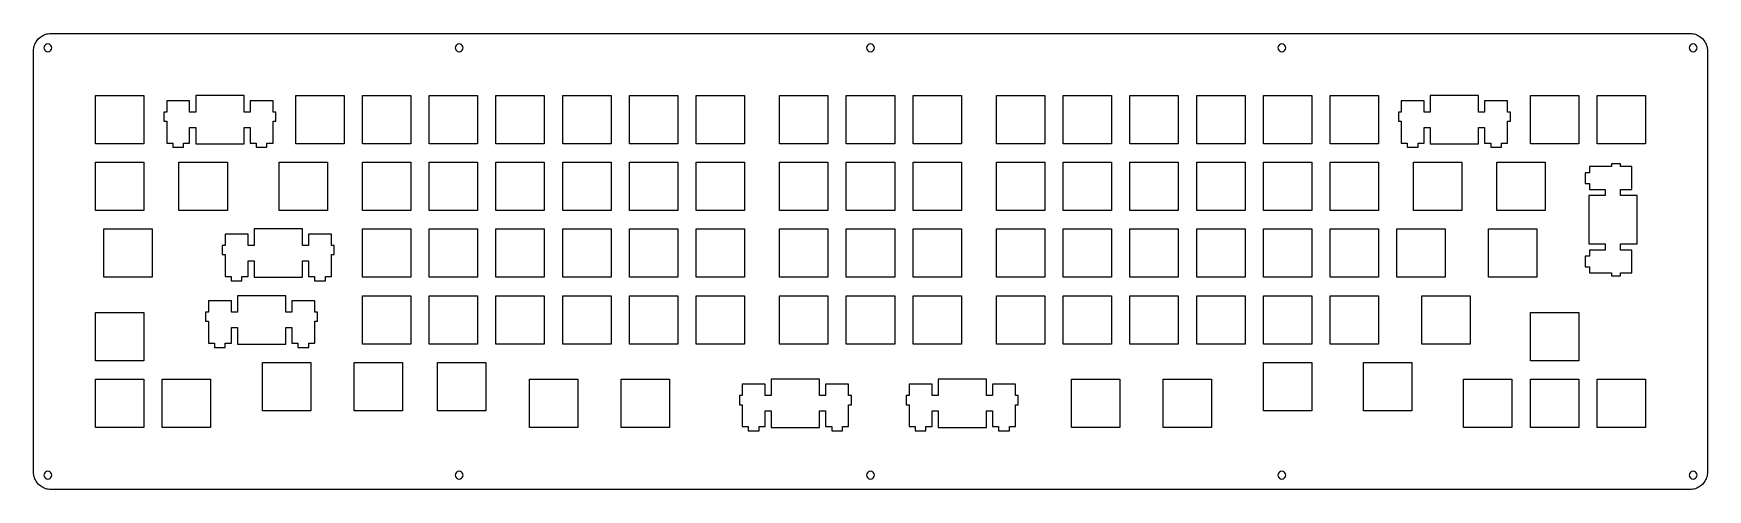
# Model space of a CAD drawing. Extents: x 0 to 478, y 0 to 130.
import ezdxf

# ---------------------------------------------------------------- set-up
doc = ezdxf.new("R2010")
doc.units = 0
doc.layers.get('0').update_dxf_attribs({"linetype": 'CONTINUOUS'})

msp = doc.modelspace()

# ---------------------------------------------------------------- linework, layer by layer
at = {"color": 0}
for p, q in [((1.55994, 128.968), (1.84795, 129.235)), ((1.84795, 129.235), (2.15663, 129.478)), ((2.15663, 129.478), (2.48185, 129.697)), ((2.48185, 129.697), (2.82498, 129.889)), ((2.82498, 129.889), (3.18189, 130.052)), ((3.18189, 130.052), (3.54983, 130.189)), ((3.54983, 130.189), (3.9274, 130.295)), ((3.9274, 130.295), (4.3119, 130.371)), ((4.3119, 130.371), (4.70186, 130.418)), ((4.70186, 130.418), (5.09598, 130.433)), ((5.09598, 130.433), (472.973, 130.433)), ((472.973, 130.433), (473.364, 130.418)), ((473.364, 130.418), (473.752, 130.371)), ((473.752, 130.371), (474.14, 130.295)), ((474.14, 130.295), (474.518, 130.189)), ((474.518, 130.189), (474.885, 130.052)), ((474.885, 130.052), (475.241, 129.889)), ((475.241, 129.889), (475.583, 129.697)), ((475.583, 129.697), (475.911, 129.478)), ((475.911, 129.478), (476.218, 129.235)), ((476.218, 129.235), (476.508, 128.968)), ((0.09508, 125.432), (0.11024, 125.826)), ((0.09508, 5.21864), (0.09508, 125.432)), ((0.11024, 125.826), (0.1571, 126.216)), ((0.1571, 126.216), (0.23289, 126.6)), ((0.23289, 126.6), (0.339, 126.978)), ((0.339, 126.978), (0.47542, 127.346)), ((0.47542, 127.346), (0.63941, 127.703)), ((0.63941, 127.703), (0.83096, 128.046)), ((0.83096, 128.046), (1.05006, 128.371)), ((1.05006, 128.371), (1.2926, 128.68)), ((1.2926, 128.68), (1.55994, 128.968)), ((3.14882, 126.672), (3.09507, 126.333)), ((3.09507, 126.333), (3.14882, 125.993)), ((3.30591, 126.979), (3.14882, 126.672)), ((3.14882, 125.993), (3.30591, 125.687)), ((3.54845, 127.222), (3.30591, 126.979)), ((3.30591, 125.687), (3.54845, 125.443)), ((3.85576, 127.379), (3.54845, 127.222)), ((3.54845, 125.443), (3.85576, 125.286)), ((4.19474, 127.433), (3.85576, 127.379)), ((3.85576, 125.286), (4.19474, 125.233)), ((4.53513, 127.379), (4.19474, 127.433)), ((4.19474, 125.233), (4.53513, 125.286)), ((4.84106, 127.222), (4.53513, 127.379)), ((4.53513, 125.286), (4.84106, 125.443)), ((5.08497, 126.979), (4.84106, 127.222)), ((4.84106, 125.443), (5.08497, 125.687)), ((5.24207, 126.672), (5.08497, 126.979)), ((5.08497, 125.687), (5.24207, 125.993)), ((5.29442, 126.333), (5.24207, 126.672)), ((5.24207, 125.993), (5.29442, 126.333)), ((120.567, 126.672), (120.515, 126.331)), ((120.515, 126.331), (120.567, 125.993)), ((120.724, 126.979), (120.567, 126.672)), ((120.567, 125.993), (120.724, 125.687)), ((120.967, 127.222), (120.724, 126.979)), ((120.724, 125.687), (120.967, 125.443)), ((121.274, 127.379), (120.967, 127.222)), ((120.967, 125.443), (121.274, 125.286)), ((121.614, 127.433), (121.274, 127.379)), ((121.274, 125.286), (121.614, 125.232)), ((121.954, 127.379), (121.614, 127.433)), ((121.614, 125.232), (121.954, 125.286)), ((122.261, 127.222), (121.954, 127.379)), ((121.954, 125.286), (122.261, 125.443)), ((122.503, 126.979), (122.261, 127.222)), ((122.261, 125.443), (122.503, 125.687)), ((122.66, 126.672), (122.503, 126.979)), ((122.503, 125.687), (122.66, 125.993)), ((122.714, 126.331), (122.66, 126.672)), ((122.66, 125.993), (122.714, 126.331)), ((237.986, 126.672), (237.933, 126.331)), ((237.933, 126.331), (237.986, 125.993)), ((238.143, 126.979), (237.986, 126.672)), ((237.986, 125.993), (238.143, 125.687)), ((238.387, 127.222), (238.143, 126.979)), ((238.143, 125.687), (238.387, 125.443)), ((238.694, 127.379), (238.387, 127.222)), ((238.387, 125.443), (238.694, 125.286)), ((239.033, 127.433), (238.694, 127.379)), ((238.694, 125.286), (239.033, 125.232)), ((239.372, 127.379), (239.033, 127.433)), ((239.033, 125.232), (239.372, 125.286)), ((239.679, 127.222), (239.372, 127.379)), ((239.372, 125.286), (239.679, 125.443)), ((239.922, 126.979), (239.679, 127.222)), ((239.679, 125.443), (239.922, 125.687)), ((240.079, 126.672), (239.922, 126.979)), ((239.922, 125.687), (240.079, 125.993)), ((240.134, 126.331), (240.079, 126.672)), ((240.079, 125.993), (240.134, 126.331)), ((355.406, 126.672), (355.353, 126.331)), ((355.353, 126.331), (355.406, 125.993)), ((355.561, 126.979), (355.406, 126.672)), ((355.406, 125.993), (355.561, 125.687)), ((355.805, 127.222), (355.561, 126.979)), ((355.561, 125.687), (355.805, 125.443)), ((356.112, 127.379), (355.805, 127.222)), ((355.805, 125.443), (356.112, 125.286)), ((356.454, 127.433), (356.112, 127.379)), ((356.112, 125.286), (356.454, 125.232)), ((356.792, 127.379), (356.454, 127.433)), ((356.454, 125.232), (356.792, 125.286)), ((357.099, 127.222), (356.792, 127.379)), ((356.792, 125.286), (357.099, 125.443)), ((357.343, 126.979), (357.099, 127.222)), ((357.099, 125.443), (357.343, 125.687)), ((357.498, 126.672), (357.343, 126.979)), ((357.343, 125.687), (357.498, 125.993)), ((357.554, 126.331), (357.498, 126.672)), ((357.498, 125.993), (357.554, 126.331)), ((472.825, 126.672), (472.772, 126.331)), ((472.772, 126.331), (472.825, 125.993)), ((472.98, 126.979), (472.825, 126.672)), ((472.825, 125.993), (472.98, 125.687)), ((473.223, 127.222), (472.98, 126.979)), ((472.98, 125.687), (473.223, 125.443)), ((473.53, 127.379), (473.223, 127.222)), ((473.223, 125.443), (473.53, 125.286)), ((473.872, 127.433), (473.53, 127.379)), ((473.53, 125.286), (473.872, 125.232)), ((474.211, 127.379), (473.872, 127.433)), ((473.872, 125.232), (474.211, 125.286)), ((474.518, 127.222), (474.211, 127.379)), ((474.211, 125.286), (474.518, 125.443)), ((474.761, 126.979), (474.518, 127.222)), ((474.518, 125.443), (474.761, 125.687)), ((474.916, 126.672), (474.761, 126.979)), ((474.761, 125.687), (474.916, 125.993)), ((474.973, 126.331), (474.916, 126.672)), ((474.916, 125.993), (474.973, 126.331)), ((476.508, 128.968), (476.772, 128.68)), ((476.772, 128.68), (477.016, 128.371)), ((477.016, 128.371), (477.234, 128.046)), ((477.234, 128.046), (477.428, 127.703)), ((477.428, 127.703), (477.591, 127.346)), ((477.591, 127.346), (477.725, 126.978)), ((477.725, 126.978), (477.83, 126.6)), ((477.83, 126.6), (477.908, 126.216)), ((477.908, 126.216), (477.957, 125.826)), ((477.957, 125.826), (477.972, 125.432)), ((477.972, 125.432), (477.972, 5.21864)), ((17.8208, 112.707), (31.6205, 112.707)), ((17.8208, 98.9072), (17.8208, 112.707)), ((31.6205, 112.707), (31.6205, 98.9072)), ((44.6705, 111.236), (38.1208, 111.236)), ((38.1208, 111.236), (38.1208, 108.008)), ((44.6705, 108.008), (44.6705, 111.236)), ((46.3959, 112.707), (46.3959, 108.008)), ((60.1941, 112.707), (46.3959, 112.707)), ((60.1941, 108.008), (60.1941, 112.707)), ((68.4706, 111.236), (61.9206, 111.236)), ((61.9206, 111.236), (61.9206, 108.008)), ((68.4706, 108.008), (68.4706, 111.236)), ((74.9709, 112.707), (88.7705, 112.707)), ((74.9709, 98.9072), (74.9709, 112.707)), ((88.7705, 112.707), (88.7705, 98.9072)), ((94.0209, 112.707), (107.821, 112.707)), ((94.0209, 98.9072), (94.0209, 112.707)), ((107.821, 112.707), (107.821, 98.9072)), ((113.071, 112.707), (126.871, 112.707)), ((113.071, 98.9072), (113.071, 112.707)), ((126.871, 112.707), (126.871, 98.9072)), ((132.121, 112.707), (145.921, 112.707)), ((132.121, 98.9072), (132.121, 112.707)), ((145.921, 112.707), (145.921, 98.9072)), ((151.171, 112.707), (164.971, 112.707)), ((151.171, 98.9072), (151.171, 112.707)), ((164.971, 112.707), (164.971, 98.9072)), ((170.221, 112.707), (184.021, 112.707)), ((170.221, 98.9072), (170.221, 112.707)), ((184.021, 112.707), (184.021, 98.9072)), ((189.271, 112.707), (203.071, 112.707)), ((189.271, 98.9072), (189.271, 112.707)), ((203.071, 112.707), (203.071, 98.9072)), ((213.082, 112.707), (226.883, 112.707)), ((213.082, 98.9072), (213.082, 112.707)), ((226.883, 112.707), (226.883, 98.9072)), ((232.132, 112.707), (245.933, 112.707)), ((232.132, 98.9072), (232.132, 112.707)), ((245.933, 112.707), (245.933, 98.9072)), ((251.182, 112.707), (264.983, 112.707)), ((251.182, 98.9072), (251.182, 112.707)), ((264.983, 112.707), (264.983, 98.9072)), ((274.996, 112.707), (288.796, 112.707)), ((274.996, 98.9072), (274.996, 112.707)), ((288.796, 112.707), (288.796, 98.9072)), ((294.046, 112.707), (307.846, 112.707)), ((294.046, 98.9072), (294.046, 112.707)), ((307.846, 112.707), (307.846, 98.9072)), ((313.096, 112.707), (326.896, 112.707)), ((313.096, 98.9072), (313.096, 112.707)), ((326.896, 112.707), (326.896, 98.9072)), ((332.146, 112.707), (345.946, 112.707)), ((332.146, 98.9072), (332.146, 112.707)), ((345.946, 112.707), (345.946, 98.9072)), ((351.196, 112.707), (364.994, 112.707)), ((351.196, 98.9072), (351.196, 112.707)), ((364.994, 112.707), (364.994, 98.9072)), ((370.247, 112.707), (384.044, 112.707)), ((370.247, 98.9072), (370.247, 112.707)), ((384.044, 112.707), (384.044, 98.9072)), ((397.097, 111.236), (390.546, 111.236)), ((390.546, 111.236), (390.546, 108.008)), ((397.097, 108.008), (397.097, 111.236)), ((398.822, 112.707), (398.822, 108.008)), ((412.619, 112.707), (398.822, 112.707)), ((412.619, 108.008), (412.619, 112.707)), ((420.896, 111.236), (414.345, 111.236)), ((414.345, 111.236), (414.345, 108.008)), ((420.896, 108.008), (420.896, 111.236)), ((427.397, 112.707), (441.194, 112.707)), ((427.397, 98.9072), (427.397, 112.707)), ((441.194, 112.707), (441.194, 98.9072)), ((446.447, 112.707), (460.244, 112.707)), ((446.447, 98.9072), (446.447, 112.707)), ((460.244, 112.707), (460.244, 98.9072)), ((38.1208, 108.008), (37.2953, 108.008)), ((37.2953, 108.008), (37.2953, 105.408)), ((37.2953, 105.408), (38.1208, 105.408)), ((38.1208, 105.408), (38.1208, 99.1376)), ((46.3959, 108.008), (44.6705, 108.008)), ((61.9206, 108.008), (60.1941, 108.008)), ((69.2961, 108.008), (68.4706, 108.008)), ((68.4706, 99.1376), (68.4706, 105.408)), ((68.4706, 105.408), (69.2961, 105.408)), ((69.2961, 105.408), (69.2961, 108.008)), ((390.546, 108.008), (389.721, 108.008)), ((389.721, 108.008), (389.721, 105.408)), ((389.721, 105.408), (390.546, 105.408)), ((390.546, 105.408), (390.546, 99.1376)), ((398.822, 108.008), (397.097, 108.008)), ((414.345, 108.008), (412.619, 108.008)), ((421.721, 108.008), (420.896, 108.008)), ((420.896, 99.1376), (420.896, 105.408)), ((420.896, 105.408), (421.721, 105.408)), ((421.721, 105.408), (421.721, 108.008)), ((44.6705, 99.1376), (44.6705, 103.608)), ((44.6705, 103.608), (46.3959, 103.608)), ((46.3959, 103.608), (46.3959, 98.9072)), ((60.1941, 98.9072), (60.1941, 103.608)), ((60.1941, 103.608), (61.9206, 103.608)), ((61.9206, 103.608), (61.9206, 99.1376)), ((397.097, 99.1376), (397.097, 103.608)), ((397.097, 103.608), (398.822, 103.608)), ((398.822, 103.608), (398.822, 98.9072)), ((412.619, 98.9072), (412.619, 103.608)), ((412.619, 103.608), (414.345, 103.608)), ((414.345, 103.608), (414.345, 99.1376)), ((31.6205, 98.9072), (17.8208, 98.9072)), ((38.1208, 99.1376), (39.8459, 99.1376)), ((39.8459, 99.1376), (39.8459, 97.9371)), ((39.8459, 97.9371), (42.9451, 97.9371)), ((42.9451, 97.9371), (42.9451, 99.1376)), ((42.9451, 99.1376), (44.6705, 99.1376)), ((46.3959, 98.9072), (60.1941, 98.9072)), ((61.9206, 99.1376), (63.6461, 99.1376)), ((63.6461, 99.1376), (63.6461, 97.9371)), ((63.6461, 97.9371), (66.7452, 97.9371)), ((66.7452, 97.9371), (66.7452, 99.1376)), ((66.7452, 99.1376), (68.4706, 99.1376)), ((88.7705, 98.9072), (74.9709, 98.9072)), ((107.821, 98.9072), (94.0209, 98.9072)), ((126.871, 98.9072), (113.071, 98.9072)), ((145.921, 98.9072), (132.121, 98.9072)), ((164.971, 98.9072), (151.171, 98.9072)), ((184.021, 98.9072), (170.221, 98.9072)), ((203.071, 98.9072), (189.271, 98.9072)), ((226.883, 98.9072), (213.082, 98.9072)), ((245.933, 98.9072), (232.132, 98.9072)), ((264.983, 98.9072), (251.182, 98.9072)), ((288.796, 98.9072), (274.996, 98.9072)), ((307.846, 98.9072), (294.046, 98.9072)), ((326.896, 98.9072), (313.096, 98.9072)), ((345.946, 98.9072), (332.146, 98.9072)), ((364.994, 98.9072), (351.196, 98.9072)), ((384.044, 98.9072), (370.247, 98.9072)), ((390.546, 99.1376), (392.271, 99.1376)), ((392.271, 99.1376), (392.271, 97.9371)), ((392.271, 97.9371), (395.369, 97.9371)), ((395.369, 97.9371), (395.369, 99.1376)), ((395.369, 99.1376), (397.097, 99.1376)), ((398.822, 98.9072), (412.619, 98.9072)), ((414.345, 99.1376), (416.07, 99.1376)), ((416.07, 99.1376), (416.07, 97.9371)), ((416.07, 97.9371), (419.171, 97.9371)), ((419.171, 97.9371), (419.171, 99.1376)), ((419.171, 99.1376), (420.896, 99.1376)), ((441.194, 98.9072), (427.397, 98.9072)), ((460.244, 98.9072), (446.447, 98.9072)), ((17.8208, 93.6569), (31.6205, 93.6569)), ((17.8208, 79.8587), (17.8208, 93.6569)), ((31.6205, 93.6569), (31.6205, 79.8587)), ((41.632, 93.6569), (55.433, 93.6569)), ((41.632, 79.8587), (41.632, 93.6569)), ((55.433, 93.6569), (55.433, 79.8587)), ((70.207, 93.6569), (84.008, 93.6569)), ((70.207, 79.8587), (70.207, 93.6569)), ((84.008, 93.6569), (84.008, 79.8587)), ((94.0209, 93.6569), (107.821, 93.6569)), ((94.0209, 79.8587), (94.0209, 93.6569)), ((107.821, 93.6569), (107.821, 79.8587)), ((113.071, 93.6569), (126.871, 93.6569)), ((113.071, 79.8587), (113.071, 93.6569)), ((126.871, 93.6569), (126.871, 79.8587)), ((132.121, 93.6569), (145.921, 93.6569)), ((132.121, 79.8587), (132.121, 93.6569)), ((145.921, 93.6569), (145.921, 79.8587)), ((151.171, 93.6569), (164.971, 93.6569)), ((151.171, 79.8587), (151.171, 93.6569)), ((164.971, 93.6569), (164.971, 79.8587)), ((170.221, 93.6569), (184.021, 93.6569)), ((170.221, 79.8587), (170.221, 93.6569)), ((184.021, 93.6569), (184.021, 79.8587)), ((189.271, 93.6569), (203.071, 93.6569)), ((189.271, 79.8587), (189.271, 93.6569)), ((203.071, 93.6569), (203.071, 79.8587)), ((213.082, 93.6569), (226.883, 93.6569)), ((213.082, 79.8587), (213.082, 93.6569)), ((226.883, 93.6569), (226.883, 79.8587)), ((232.132, 93.6569), (245.933, 93.6569)), ((232.132, 79.8587), (232.132, 93.6569)), ((245.933, 93.6569), (245.933, 79.8587)), ((251.182, 93.6569), (264.983, 93.6569)), ((251.182, 79.8587), (251.182, 93.6569)), ((264.983, 93.6569), (264.983, 79.8587)), ((274.996, 93.6569), (288.796, 93.6569)), ((274.996, 79.8587), (274.996, 93.6569)), ((288.796, 93.6569), (288.796, 79.8587)), ((294.046, 93.6569), (307.846, 93.6569)), ((294.046, 79.8587), (294.046, 93.6569)), ((307.846, 93.6569), (307.846, 79.8587)), ((313.096, 93.6569), (326.896, 93.6569)), ((313.096, 79.8587), (313.096, 93.6569)), ((326.896, 93.6569), (326.896, 79.8587)), ((332.146, 93.6569), (345.946, 93.6569)), ((332.146, 79.8587), (332.146, 93.6569)), ((345.946, 93.6569), (345.946, 79.8587)), ((351.196, 93.6569), (364.994, 93.6569)), ((351.196, 79.8587), (351.196, 93.6569)), ((364.994, 93.6569), (364.994, 79.8587)), ((370.247, 93.6569), (384.044, 93.6569)), ((370.247, 79.8587), (370.247, 93.6569)), ((384.044, 93.6569), (384.044, 79.8587)), ((394.056, 93.6569), (407.857, 93.6569)), ((394.056, 79.8587), (394.056, 93.6569)), ((407.857, 93.6569), (407.857, 79.8587)), ((417.872, 93.6569), (431.669, 93.6569)), ((417.872, 79.8587), (417.872, 93.6569)), ((431.669, 93.6569), (431.669, 79.8587)), ((450.564, 92.4084), (444.292, 92.4084)), ((444.292, 92.4084), (444.292, 90.6833)), ((450.564, 93.2339), (450.564, 92.4084)), ((453.164, 93.2339), (450.564, 93.2339)), ((453.164, 92.4084), (453.164, 93.2339)), ((456.392, 92.4084), (453.164, 92.4084)), ((456.392, 85.8587), (456.392, 92.4084)), ((444.292, 90.6833), (443.092, 90.6833)), ((443.092, 90.6833), (443.092, 87.5841)), ((443.092, 87.5841), (444.292, 87.5841)), ((444.292, 87.5841), (444.292, 85.8587)), ((448.765, 84.1319), (444.063, 84.1319)), ((444.063, 84.1319), (444.063, 70.3337)), ((444.292, 85.8587), (448.765, 85.8587)), ((448.765, 85.8587), (448.765, 84.1319)), ((453.164, 84.1319), (453.164, 85.8587)), ((453.164, 85.8587), (456.392, 85.8587)), ((457.863, 84.1319), (453.164, 84.1319)), ((457.863, 70.3337), (457.863, 84.1319)), ((31.6205, 79.8587), (17.8208, 79.8587)), ((55.433, 79.8587), (41.632, 79.8587)), ((84.008, 79.8587), (70.207, 79.8587)), ((107.821, 79.8587), (94.0209, 79.8587)), ((126.871, 79.8587), (113.071, 79.8587)), ((145.921, 79.8587), (132.121, 79.8587)), ((164.971, 79.8587), (151.171, 79.8587)), ((184.021, 79.8587), (170.221, 79.8587)), ((203.071, 79.8587), (189.271, 79.8587)), ((226.883, 79.8587), (213.082, 79.8587)), ((245.933, 79.8587), (232.132, 79.8587)), ((264.983, 79.8587), (251.182, 79.8587)), ((288.796, 79.8587), (274.996, 79.8587)), ((307.846, 79.8587), (294.046, 79.8587)), ((326.896, 79.8587), (313.096, 79.8587)), ((345.946, 79.8587), (332.146, 79.8587)), ((364.994, 79.8587), (351.196, 79.8587)), ((384.044, 79.8587), (370.247, 79.8587)), ((407.857, 79.8587), (394.056, 79.8587)), ((431.669, 79.8587), (417.872, 79.8587)), ((20.202, 74.6083), (34.0017, 74.6083)), ((20.202, 60.8072), (20.202, 74.6083)), ((34.0017, 74.6083), (34.0017, 60.8072)), ((61.3378, 73.1379), (54.7882, 73.1379)), ((54.7882, 73.1379), (54.7882, 69.9079)), ((61.3378, 69.9079), (61.3378, 73.1379)), ((63.0633, 74.6083), (63.0633, 69.9079)), ((76.8629, 74.6083), (63.0633, 74.6083)), ((76.8629, 69.9079), (76.8629, 74.6083)), ((85.138, 73.1379), (78.5883, 73.1379)), ((78.5883, 73.1379), (78.5883, 69.9079)), ((85.138, 69.9079), (85.138, 73.1379)), ((94.0209, 74.6083), (107.821, 74.6083)), ((94.0209, 60.8072), (94.0209, 74.6083)), ((107.821, 74.6083), (107.821, 60.8072)), ((113.071, 74.6083), (126.871, 74.6083)), ((113.071, 60.8072), (113.071, 74.6083)), ((126.871, 74.6083), (126.871, 60.8072)), ((132.121, 74.6083), (145.921, 74.6083)), ((132.121, 60.8072), (132.121, 74.6083)), ((145.921, 74.6083), (145.921, 60.8072)), ((151.171, 74.6083), (164.971, 74.6083)), ((151.171, 60.8072), (151.171, 74.6083)), ((164.971, 74.6083), (164.971, 60.8072)), ((170.221, 74.6083), (184.021, 74.6083)), ((170.221, 60.8072), (170.221, 74.6083)), ((184.021, 74.6083), (184.021, 60.8072)), ((189.271, 74.6083), (203.071, 74.6083)), ((189.271, 60.8072), (189.271, 74.6083)), ((203.071, 74.6083), (203.071, 60.8072)), ((213.082, 74.6083), (226.883, 74.6083)), ((213.082, 60.8072), (213.082, 74.6083)), ((226.883, 74.6083), (226.883, 60.8072)), ((232.132, 74.6083), (245.933, 74.6083)), ((232.132, 60.8072), (232.132, 74.6083)), ((245.933, 74.6083), (245.933, 60.8072)), ((251.182, 74.6083), (264.983, 74.6083)), ((251.182, 60.8072), (251.182, 74.6083)), ((264.983, 74.6083), (264.983, 60.8072)), ((274.996, 74.6083), (288.796, 74.6083)), ((274.996, 60.8072), (274.996, 74.6083)), ((288.796, 74.6083), (288.796, 60.8072)), ((294.046, 74.6083), (307.846, 74.6083)), ((294.046, 60.8072), (294.046, 74.6083)), ((307.846, 74.6083), (307.846, 60.8072)), ((313.096, 74.6083), (326.896, 74.6083)), ((313.096, 60.8072), (313.096, 74.6083)), ((326.896, 74.6083), (326.896, 60.8072)), ((332.146, 74.6083), (345.946, 74.6083)), ((332.146, 60.8072), (332.146, 74.6083)), ((345.946, 74.6083), (345.946, 60.8072)), ((351.196, 74.6083), (364.994, 74.6083)), ((351.196, 60.8072), (351.196, 74.6083)), ((364.994, 74.6083), (364.994, 60.8072)), ((370.247, 74.6083), (384.044, 74.6083)), ((370.247, 60.8072), (370.247, 74.6083)), ((384.044, 74.6083), (384.044, 60.8072)), ((389.297, 74.6083), (403.094, 74.6083)), ((389.297, 60.8072), (389.297, 74.6083)), ((403.094, 74.6083), (403.094, 60.8072)), ((415.488, 74.6083), (429.288, 74.6083)), ((415.488, 60.8072), (415.488, 74.6083)), ((429.288, 74.6083), (429.288, 60.8072)), ((54.7882, 69.9079), (53.9641, 69.9079)), ((53.9641, 69.9079), (53.9641, 67.3075)), ((53.9641, 67.3075), (54.7882, 67.3075)), ((54.7882, 67.3075), (54.7882, 61.0376)), ((63.0633, 69.9079), (61.3378, 69.9079)), ((78.5883, 69.9079), (76.8629, 69.9079)), ((85.9635, 69.9079), (85.138, 69.9079)), ((85.138, 61.0376), (85.138, 67.3075)), ((85.138, 67.3075), (85.9635, 67.3075)), ((85.9635, 67.3075), (85.9635, 69.9079)), ((444.063, 70.3337), (448.765, 70.3337)), ((448.765, 68.6082), (444.292, 68.6082)), ((444.292, 68.6082), (444.292, 66.8817)), ((448.765, 70.3337), (448.765, 68.6082)), ((453.164, 68.6082), (453.164, 70.3337)), ((453.164, 70.3337), (457.863, 70.3337)), ((456.392, 68.6082), (453.164, 68.6082)), ((456.392, 62.0571), (456.392, 68.6082)), ((61.3378, 61.0376), (61.3378, 65.5077)), ((61.3378, 65.5077), (63.0633, 65.5077)), ((63.0633, 65.5077), (63.0633, 60.8072)), ((76.8629, 60.8072), (76.8629, 65.5077)), ((76.8629, 65.5077), (78.5883, 65.5077)), ((78.5883, 65.5077), (78.5883, 61.0376)), ((444.292, 66.8817), (443.092, 66.8817)), ((443.092, 66.8817), (443.092, 63.784)), ((443.092, 63.784), (444.292, 63.784)), ((444.292, 63.784), (444.292, 62.0571)), ((34.0017, 60.8072), (20.202, 60.8072)), ((54.7882, 61.0376), (56.5132, 61.0376)), ((56.5132, 61.0376), (56.5132, 59.8371)), ((56.5132, 59.8371), (59.6138, 59.8371)), ((59.6138, 59.8371), (59.6138, 61.0376)), ((59.6138, 61.0376), (61.3378, 61.0376)), ((63.0633, 60.8072), (76.8629, 60.8072)), ((78.5883, 61.0376), (80.3134, 61.0376)), ((80.3134, 61.0376), (80.3134, 59.8371)), ((80.3134, 59.8371), (83.414, 59.8371)), ((83.414, 59.8371), (83.414, 61.0376)), ((83.414, 61.0376), (85.138, 61.0376)), ((107.821, 60.8072), (94.0209, 60.8072)), ((126.871, 60.8072), (113.071, 60.8072)), ((145.921, 60.8072), (132.121, 60.8072)), ((164.971, 60.8072), (151.171, 60.8072)), ((184.021, 60.8072), (170.221, 60.8072)), ((203.071, 60.8072), (189.271, 60.8072)), ((226.883, 60.8072), (213.082, 60.8072)), ((245.933, 60.8072), (232.132, 60.8072)), ((264.983, 60.8072), (251.182, 60.8072)), ((288.796, 60.8072), (274.996, 60.8072)), ((307.846, 60.8072), (294.046, 60.8072)), ((326.896, 60.8072), (313.096, 60.8072)), ((345.946, 60.8072), (332.146, 60.8072)), ((364.994, 60.8072), (351.196, 60.8072)), ((384.044, 60.8072), (370.247, 60.8072)), ((403.094, 60.8072), (389.297, 60.8072)), ((429.288, 60.8072), (415.488, 60.8072)), ((444.292, 62.0571), (450.564, 62.0571)), ((450.564, 62.0571), (450.564, 61.2331)), ((450.564, 61.2331), (453.164, 61.2331)), ((453.164, 61.2331), (453.164, 62.0571)), ((453.164, 62.0571), (456.392, 62.0571)), ((56.5767, 54.0879), (50.0271, 54.0879)), ((50.0271, 54.0879), (50.0271, 50.8579)), ((56.5767, 50.8579), (56.5767, 54.0879)), ((58.3022, 55.5583), (58.3022, 50.8579)), ((72.1018, 55.5583), (58.3022, 55.5583)), ((72.1018, 50.8579), (72.1018, 55.5583)), ((80.3769, 54.0879), (73.8269, 54.0879)), ((73.8269, 54.0879), (73.8269, 50.8579)), ((80.3769, 50.8579), (80.3769, 54.0879)), ((94.0209, 55.5583), (107.821, 55.5583)), ((94.0209, 41.7572), (94.0209, 55.5583)), ((107.821, 55.5583), (107.821, 41.7572)), ((113.071, 55.5583), (126.871, 55.5583)), ((113.071, 41.7572), (113.071, 55.5583)), ((126.871, 55.5583), (126.871, 41.7572)), ((132.121, 55.5583), (145.921, 55.5583)), ((132.121, 41.7572), (132.121, 55.5583)), ((145.921, 55.5583), (145.921, 41.7572)), ((151.171, 55.5583), (164.971, 55.5583)), ((151.171, 41.7572), (151.171, 55.5583)), ((164.971, 55.5583), (164.971, 41.7572)), ((170.221, 55.5583), (184.021, 55.5583)), ((170.221, 41.7572), (170.221, 55.5583)), ((184.021, 55.5583), (184.021, 41.7572)), ((189.271, 55.5583), (203.071, 55.5583)), ((189.271, 41.7572), (189.271, 55.5583)), ((203.071, 55.5583), (203.071, 41.7572)), ((213.082, 55.5583), (226.883, 55.5583)), ((213.082, 41.7572), (213.082, 55.5583)), ((226.883, 55.5583), (226.883, 41.7572)), ((232.132, 55.5583), (245.933, 55.5583)), ((232.132, 41.7572), (232.132, 55.5583)), ((245.933, 55.5583), (245.933, 41.7572)), ((251.182, 55.5583), (264.983, 55.5583)), ((251.182, 41.7572), (251.182, 55.5583)), ((264.983, 55.5583), (264.983, 41.7572)), ((274.996, 55.5583), (288.796, 55.5583)), ((274.996, 41.7572), (274.996, 55.5583)), ((288.796, 55.5583), (288.796, 41.7572)), ((294.046, 55.5583), (307.846, 55.5583)), ((294.046, 41.7572), (294.046, 55.5583)), ((307.846, 55.5583), (307.846, 41.7572)), ((313.096, 55.5583), (326.896, 55.5583)), ((313.096, 41.7572), (313.096, 55.5583)), ((326.896, 55.5583), (326.896, 41.7572)), ((332.146, 55.5583), (345.946, 55.5583)), ((332.146, 41.7572), (332.146, 55.5583)), ((345.946, 55.5583), (345.946, 41.7572)), ((351.196, 55.5583), (364.994, 55.5583)), ((351.196, 41.7572), (351.196, 55.5583)), ((364.994, 55.5583), (364.994, 41.7572)), ((370.247, 55.5583), (384.044, 55.5583)), ((370.247, 41.7572), (370.247, 55.5583)), ((384.044, 55.5583), (384.044, 41.7572)), ((396.438, 55.5583), (410.238, 55.5583)), ((396.438, 41.7572), (396.438, 55.5583)), ((410.238, 55.5583), (410.238, 41.7572)), ((17.8208, 50.7958), (31.6205, 50.7958)), ((17.8208, 36.9947), (17.8208, 50.7958)), ((31.6205, 50.7958), (31.6205, 36.9947)), ((50.0271, 50.8579), (49.2016, 50.8579)), ((49.2016, 50.8579), (49.2016, 48.2575)), ((49.2016, 48.2575), (50.0271, 48.2575)), ((50.0271, 48.2575), (50.0271, 41.9876)), ((58.3022, 50.8579), (56.5767, 50.8579)), ((73.8269, 50.8579), (72.1018, 50.8579)), ((81.201, 50.8579), (80.3769, 50.8579)), ((80.3769, 41.9876), (80.3769, 48.2575)), ((80.3769, 48.2575), (81.201, 48.2575)), ((81.201, 48.2575), (81.201, 50.8579)), ((427.397, 50.7958), (441.194, 50.7958)), ((427.397, 36.9947), (427.397, 50.7958)), ((441.194, 50.7958), (441.194, 36.9947)), ((56.5767, 41.9876), (56.5767, 46.4577)), ((56.5767, 46.4577), (58.3022, 46.4577)), ((58.3022, 46.4577), (58.3022, 41.7572)), ((72.1018, 41.7572), (72.1018, 46.4577)), ((72.1018, 46.4577), (73.8269, 46.4577)), ((73.8269, 46.4577), (73.8269, 41.9876)), ((50.0271, 41.9876), (51.7507, 41.9876)), ((51.7507, 41.9876), (51.7507, 40.7871)), ((51.7507, 40.7871), (54.8513, 40.7871)), ((54.8513, 40.7871), (54.8513, 41.9876)), ((54.8513, 41.9876), (56.5767, 41.9876)), ((58.3022, 41.7572), (72.1018, 41.7572)), ((73.8269, 41.9876), (75.5509, 41.9876)), ((75.5509, 41.9876), (75.5509, 40.7871)), ((75.5509, 40.7871), (78.6515, 40.7871)), ((78.6515, 40.7871), (78.6515, 41.9876)), ((78.6515, 41.9876), (80.3769, 41.9876)), ((107.821, 41.7572), (94.0209, 41.7572)), ((126.871, 41.7572), (113.071, 41.7572)), ((145.921, 41.7572), (132.121, 41.7572)), ((164.971, 41.7572), (151.171, 41.7572)), ((184.021, 41.7572), (170.221, 41.7572)), ((203.071, 41.7572), (189.271, 41.7572)), ((226.883, 41.7572), (213.082, 41.7572)), ((245.933, 41.7572), (232.132, 41.7572)), ((264.983, 41.7572), (251.182, 41.7572)), ((288.796, 41.7572), (274.996, 41.7572)), ((307.846, 41.7572), (294.046, 41.7572)), ((326.896, 41.7572), (313.096, 41.7572)), ((345.946, 41.7572), (332.146, 41.7572)), ((364.994, 41.7572), (351.196, 41.7572)), ((384.044, 41.7572), (370.247, 41.7572)), ((410.238, 41.7572), (396.438, 41.7572)), ((31.6205, 36.9947), (17.8208, 36.9947)), ((65.4459, 36.5083), (79.2455, 36.5083)), ((65.4459, 22.7073), (65.4459, 36.5083)), ((79.2455, 36.5083), (79.2455, 22.7073)), ((91.6383, 36.5083), (105.438, 36.5083)), ((91.6383, 22.7073), (91.6383, 36.5083)), ((105.438, 36.5083), (105.438, 22.7073)), ((115.452, 36.5069), (129.252, 36.5069)), ((115.452, 22.7073), (115.452, 36.5069)), ((129.252, 36.5069), (129.252, 22.7073)), ((351.196, 36.5083), (364.994, 36.5083)), ((351.196, 22.7073), (351.196, 36.5083)), ((364.994, 36.5083), (364.994, 22.7073)), ((379.772, 36.5083), (393.569, 36.5083)), ((379.772, 22.7073), (379.772, 36.5083)), ((393.569, 36.5083), (393.569, 22.7073)), ((441.194, 36.9947), (427.397, 36.9947)), ((17.8208, 31.7459), (31.6205, 31.7459)), ((17.8208, 17.9448), (17.8208, 31.7459)), ((31.6205, 31.7459), (31.6205, 17.9448)), ((36.8709, 31.7459), (50.6691, 31.7459)), ((36.8709, 17.9448), (36.8709, 31.7459)), ((50.6691, 31.7459), (50.6691, 17.9448)), ((141.646, 31.7459), (155.446, 31.7459)), ((141.646, 17.9448), (141.646, 31.7459)), ((155.446, 31.7459), (155.446, 17.9448)), ((167.838, 31.7459), (181.638, 31.7459)), ((167.838, 17.9448), (167.838, 31.7459)), ((181.638, 31.7459), (181.638, 17.9448)), ((208.977, 30.2755), (202.427, 30.2755)), ((202.427, 30.2755), (202.427, 27.0454)), ((208.977, 27.0454), (208.977, 30.2755)), ((210.702, 31.7459), (210.702, 27.0454)), ((224.502, 31.7459), (210.702, 31.7459)), ((224.502, 27.0454), (224.502, 31.7459)), ((232.777, 30.2755), (226.227, 30.2755)), ((226.227, 30.2755), (226.227, 27.0454)), ((232.777, 27.0454), (232.777, 30.2755)), ((256.6, 30.2755), (250.052, 30.2755)), ((250.052, 30.2755), (250.052, 27.0454)), ((256.6, 27.0454), (256.6, 30.2755)), ((258.327, 31.7459), (258.327, 27.0454)), ((272.127, 31.7459), (258.327, 31.7459)), ((272.127, 27.0454), (272.127, 31.7459)), ((280.402, 30.2755), (273.852, 30.2755)), ((273.852, 30.2755), (273.852, 27.0454)), ((280.402, 27.0454), (280.402, 30.2755)), ((296.427, 31.7459), (310.227, 31.7459)), ((296.427, 17.9448), (296.427, 31.7459)), ((310.227, 31.7459), (310.227, 17.9448)), ((322.621, 31.7459), (336.421, 31.7459)), ((322.621, 17.9448), (322.621, 31.7459)), ((336.421, 31.7459), (336.421, 17.9448)), ((408.347, 31.7459), (422.144, 31.7459)), ((408.347, 17.9448), (408.347, 31.7459)), ((422.144, 31.7459), (422.144, 17.9448)), ((427.397, 31.7459), (441.194, 31.7459)), ((427.397, 17.9448), (427.397, 31.7459)), ((441.194, 31.7459), (441.194, 17.9448)), ((446.447, 31.7459), (460.244, 31.7459)), ((446.447, 17.9448), (446.447, 31.7459)), ((460.244, 31.7459), (460.244, 17.9448)), ((202.427, 27.0454), (201.602, 27.0454)), ((201.602, 27.0454), (201.602, 24.445)), ((201.602, 24.445), (202.427, 24.445)), ((202.427, 24.445), (202.427, 18.1749)), ((210.702, 27.0454), (208.977, 27.0454)), ((226.227, 27.0454), (224.502, 27.0454)), ((233.601, 27.0454), (232.777, 27.0454)), ((232.777, 18.1749), (232.777, 24.445)), ((232.777, 24.445), (233.601, 24.445)), ((233.601, 24.445), (233.601, 27.0454)), ((250.052, 27.0454), (249.227, 27.0454)), ((249.227, 27.0454), (249.227, 24.445)), ((249.227, 24.445), (250.052, 24.445)), ((250.052, 24.445), (250.052, 18.1749)), ((258.327, 27.0454), (256.6, 27.0454)), ((273.852, 27.0454), (272.127, 27.0454)), ((281.226, 27.0454), (280.402, 27.0454)), ((280.402, 18.1749), (280.402, 24.445)), ((280.402, 24.445), (281.226, 24.445)), ((281.226, 24.445), (281.226, 27.0454)), ((79.2455, 22.7073), (65.4459, 22.7073)), ((105.438, 22.7073), (91.6383, 22.7073)), ((129.252, 22.7073), (115.452, 22.7073)), ((208.977, 18.1749), (208.977, 22.6453)), ((208.977, 22.6453), (210.702, 22.6453)), ((210.702, 22.6453), (210.702, 17.9448)), ((224.502, 17.9448), (224.502, 22.6453)), ((224.502, 22.6453), (226.227, 22.6453)), ((226.227, 22.6453), (226.227, 18.1749)), ((256.6, 18.1749), (256.6, 22.6453)), ((256.6, 22.6453), (258.327, 22.6453)), ((258.327, 22.6453), (258.327, 17.9448)), ((272.127, 17.9448), (272.127, 22.6453)), ((272.127, 22.6453), (273.852, 22.6453)), ((273.852, 22.6453), (273.852, 18.1749)), ((364.994, 22.7073), (351.196, 22.7073)), ((393.569, 22.7073), (379.772, 22.7073)), ((31.6205, 17.9448), (17.8208, 17.9448)), ((50.6691, 17.9448), (36.8709, 17.9448)), ((155.446, 17.9448), (141.646, 17.9448)), ((181.638, 17.9448), (167.838, 17.9448)), ((202.427, 18.1749), (204.151, 18.1749)), ((204.151, 18.1749), (204.151, 16.9747)), ((204.151, 16.9747), (207.251, 16.9747)), ((207.251, 16.9747), (207.251, 18.1749)), ((207.251, 18.1749), (208.977, 18.1749)), ((210.702, 17.9448), (224.502, 17.9448)), ((226.227, 18.1749), (227.951, 18.1749)), ((227.951, 18.1749), (227.951, 16.9747)), ((227.951, 16.9747), (231.051, 16.9747)), ((231.051, 16.9747), (231.051, 18.1749)), ((231.051, 18.1749), (232.777, 18.1749)), ((250.052, 18.1749), (251.776, 18.1749)), ((251.776, 18.1749), (251.776, 16.9747)), ((251.776, 16.9747), (254.876, 16.9747)), ((254.876, 16.9747), (254.876, 18.1749)), ((254.876, 18.1749), (256.6, 18.1749)), ((258.327, 17.9448), (272.127, 17.9448)), ((273.852, 18.1749), (275.576, 18.1749)), ((275.576, 18.1749), (275.576, 16.9747)), ((275.576, 16.9747), (278.676, 16.9747)), ((278.676, 16.9747), (278.676, 18.1749)), ((278.676, 18.1749), (280.402, 18.1749)), ((310.227, 17.9448), (296.427, 17.9448)), ((336.421, 17.9448), (322.621, 17.9448)), ((422.144, 17.9448), (408.347, 17.9448)), ((441.194, 17.9448), (427.397, 17.9448)), ((460.244, 17.9448), (446.447, 17.9448)), ((0.11024, 4.82865), (0.09508, 5.21864)), ((0.1571, 4.43727), (0.11024, 4.82865)), ((3.30591, 4.96644), (3.14882, 4.65914)), ((3.54845, 5.20898), (3.30591, 4.96644)), ((3.85576, 5.36469), (3.54845, 5.20898)), ((4.19474, 5.41983), (3.85576, 5.36469)), ((4.53513, 5.36469), (4.19474, 5.41983)), ((4.84106, 5.20898), (4.53513, 5.36469)), ((5.08497, 4.96644), (4.84106, 5.20898)), ((5.24207, 4.65914), (5.08497, 4.96644)), ((120.724, 4.96644), (120.567, 4.65914)), ((120.967, 5.20898), (120.724, 4.96644)), ((121.274, 5.36469), (120.967, 5.20898)), ((121.614, 5.41983), (121.274, 5.36469)), ((121.954, 5.36469), (121.614, 5.41983)), ((122.261, 5.20898), (121.954, 5.36469)), ((122.503, 4.96644), (122.261, 5.20898)), ((122.66, 4.65914), (122.503, 4.96644)), ((238.143, 4.96644), (237.986, 4.65914)), ((238.387, 5.20898), (238.143, 4.96644)), ((238.694, 5.36469), (238.387, 5.20898)), ((239.033, 5.41983), (238.694, 5.36469)), ((239.372, 5.36469), (239.033, 5.41983)), ((239.679, 5.20898), (239.372, 5.36469)), ((239.922, 4.96644), (239.679, 5.20898)), ((240.079, 4.65914), (239.922, 4.96644)), ((355.561, 4.96644), (355.406, 4.65914)), ((355.805, 5.20898), (355.561, 4.96644)), ((356.112, 5.36469), (355.805, 5.20898)), ((356.454, 5.41983), (356.112, 5.36469)), ((356.792, 5.36469), (356.454, 5.41983)), ((357.099, 5.20898), (356.792, 5.36469)), ((357.343, 4.96644), (357.099, 5.20898)), ((357.498, 4.65914), (357.343, 4.96644)), ((472.98, 4.96644), (472.825, 4.65914)), ((473.223, 5.20898), (472.98, 4.96644)), ((473.53, 5.36469), (473.223, 5.20898)), ((473.872, 5.41983), (473.53, 5.36469)), ((474.211, 5.36469), (473.872, 5.41983)), ((474.518, 5.20898), (474.211, 5.36469)), ((474.761, 4.96644), (474.518, 5.20898)), ((474.916, 4.65914), (474.761, 4.96644)), ((477.957, 4.82865), (477.908, 4.43727)), ((477.972, 5.21864), (477.957, 4.82865)), ((0.23289, 4.05282), (0.1571, 4.43727)), ((0.339, 3.67386), (0.23289, 4.05282)), ((0.47542, 3.30591), (0.339, 3.67386)), ((0.63941, 2.949), (0.47542, 3.30591)), ((0.83096, 2.60725), (0.63941, 2.949)), ((1.05006, 2.28065), (0.83096, 2.60725)), ((1.2926, 1.97197), (1.05006, 2.28065)), ((1.55994, 1.68396), (1.2926, 1.97197)), ((1.84795, 1.41662), (1.55994, 1.68396)), ((2.15663, 1.17409), (1.84795, 1.41662)), ((2.48185, 0.95636), (2.15663, 1.17409)), ((2.82498, 0.76481), (2.48185, 0.95636)), ((3.18189, 0.60083), (2.82498, 0.76481)), ((3.14882, 4.65914), (3.09507, 4.31878)), ((3.09507, 4.31878), (3.14882, 3.97979)), ((3.14882, 3.97979), (3.30591, 3.67249)), ((3.54983, 0.4644), (3.18189, 0.60083)), ((3.30591, 3.67249), (3.54845, 3.42994)), ((3.54845, 3.42994), (3.85576, 3.27284)), ((3.9274, 0.35691), (3.54983, 0.4644)), ((3.85576, 3.27284), (4.19474, 3.2191)), ((4.3119, 0.28112), (3.9274, 0.35691)), ((4.19474, 3.2191), (4.53513, 3.27284)), ((4.70186, 0.23427), (4.3119, 0.28112)), ((4.53513, 3.27284), (4.84106, 3.42994)), ((5.09598, 0.21911), (4.70186, 0.23427)), ((4.84106, 3.42994), (5.08497, 3.67249)), ((5.08497, 3.67249), (5.24207, 3.97979)), ((472.973, 0.21911), (5.09598, 0.21911)), ((5.29442, 4.31878), (5.24207, 4.65914)), ((5.24207, 3.97979), (5.29442, 4.31878)), ((120.567, 4.65914), (120.515, 4.31878)), ((120.515, 4.31878), (120.567, 3.97979)), ((120.567, 3.97979), (120.724, 3.67249)), ((120.724, 3.67249), (120.967, 3.42994)), ((120.967, 3.42994), (121.274, 3.27284)), ((121.274, 3.27284), (121.614, 3.2191)), ((121.614, 3.2191), (121.954, 3.27284)), ((121.954, 3.27284), (122.261, 3.42994)), ((122.261, 3.42994), (122.503, 3.67249)), ((122.503, 3.67249), (122.66, 3.97979)), ((122.714, 4.31878), (122.66, 4.65914)), ((122.66, 3.97979), (122.714, 4.31878)), ((237.986, 4.65914), (237.933, 4.31878)), ((237.933, 4.31878), (237.986, 3.97979)), ((237.986, 3.97979), (238.143, 3.67249)), ((238.143, 3.67249), (238.387, 3.42994)), ((238.387, 3.42994), (238.694, 3.27284)), ((238.694, 3.27284), (239.033, 3.2191)), ((239.033, 3.2191), (239.372, 3.27284)), ((239.372, 3.27284), (239.679, 3.42994)), ((239.679, 3.42994), (239.922, 3.67249)), ((239.922, 3.67249), (240.079, 3.97979)), ((240.134, 4.31878), (240.079, 4.65914)), ((240.079, 3.97979), (240.134, 4.31878)), ((355.406, 4.65914), (355.353, 4.31878)), ((355.353, 4.31878), (355.406, 3.97979)), ((355.406, 3.97979), (355.561, 3.67249)), ((355.561, 3.67249), (355.805, 3.42994)), ((355.805, 3.42994), (356.112, 3.27284)), ((356.112, 3.27284), (356.454, 3.2191)), ((356.454, 3.2191), (356.792, 3.27284)), ((356.792, 3.27284), (357.099, 3.42994)), ((357.099, 3.42994), (357.343, 3.67249)), ((357.343, 3.67249), (357.498, 3.97979)), ((357.554, 4.31878), (357.498, 4.65914)), ((357.498, 3.97979), (357.554, 4.31878)), ((472.825, 4.65914), (472.772, 4.31878)), ((472.772, 4.31878), (472.825, 3.97979)), ((472.825, 3.97979), (472.98, 3.67249)), ((473.364, 0.23427), (472.973, 0.21911)), ((472.98, 3.67249), (473.223, 3.42994)), ((473.223, 3.42994), (473.53, 3.27284)), ((473.752, 0.28112), (473.364, 0.23427)), ((473.53, 3.27284), (473.872, 3.2191)), ((474.14, 0.35691), (473.752, 0.28112)), ((473.872, 3.2191), (474.211, 3.27284)), ((474.518, 0.4644), (474.14, 0.35691)), ((474.211, 3.27284), (474.518, 3.42994)), ((474.518, 3.42994), (474.761, 3.67249)), ((474.885, 0.60083), (474.518, 0.4644)), ((474.761, 3.67249), (474.916, 3.97979)), ((475.241, 0.76481), (474.885, 0.60083)), ((474.973, 4.31878), (474.916, 4.65914)), ((474.916, 3.97979), (474.973, 4.31878)), ((475.583, 0.95636), (475.241, 0.76481)), ((475.911, 1.17409), (475.583, 0.95636)), ((476.218, 1.41662), (475.911, 1.17409)), ((476.508, 1.68396), (476.218, 1.41662)), ((476.772, 1.97197), (476.508, 1.68396)), ((477.016, 2.28065), (476.772, 1.97197)), ((477.234, 2.60725), (477.016, 2.28065)), ((477.428, 2.949), (477.234, 2.60725)), ((477.591, 3.30591), (477.428, 2.949)), ((477.725, 3.67386), (477.591, 3.30591)), ((477.83, 4.05282), (477.725, 3.67386)), ((477.908, 4.43727), (477.83, 4.05282))]:
    msp.add_line(p, q, dxfattribs=at)

doc.saveas('drawing.dxf')
